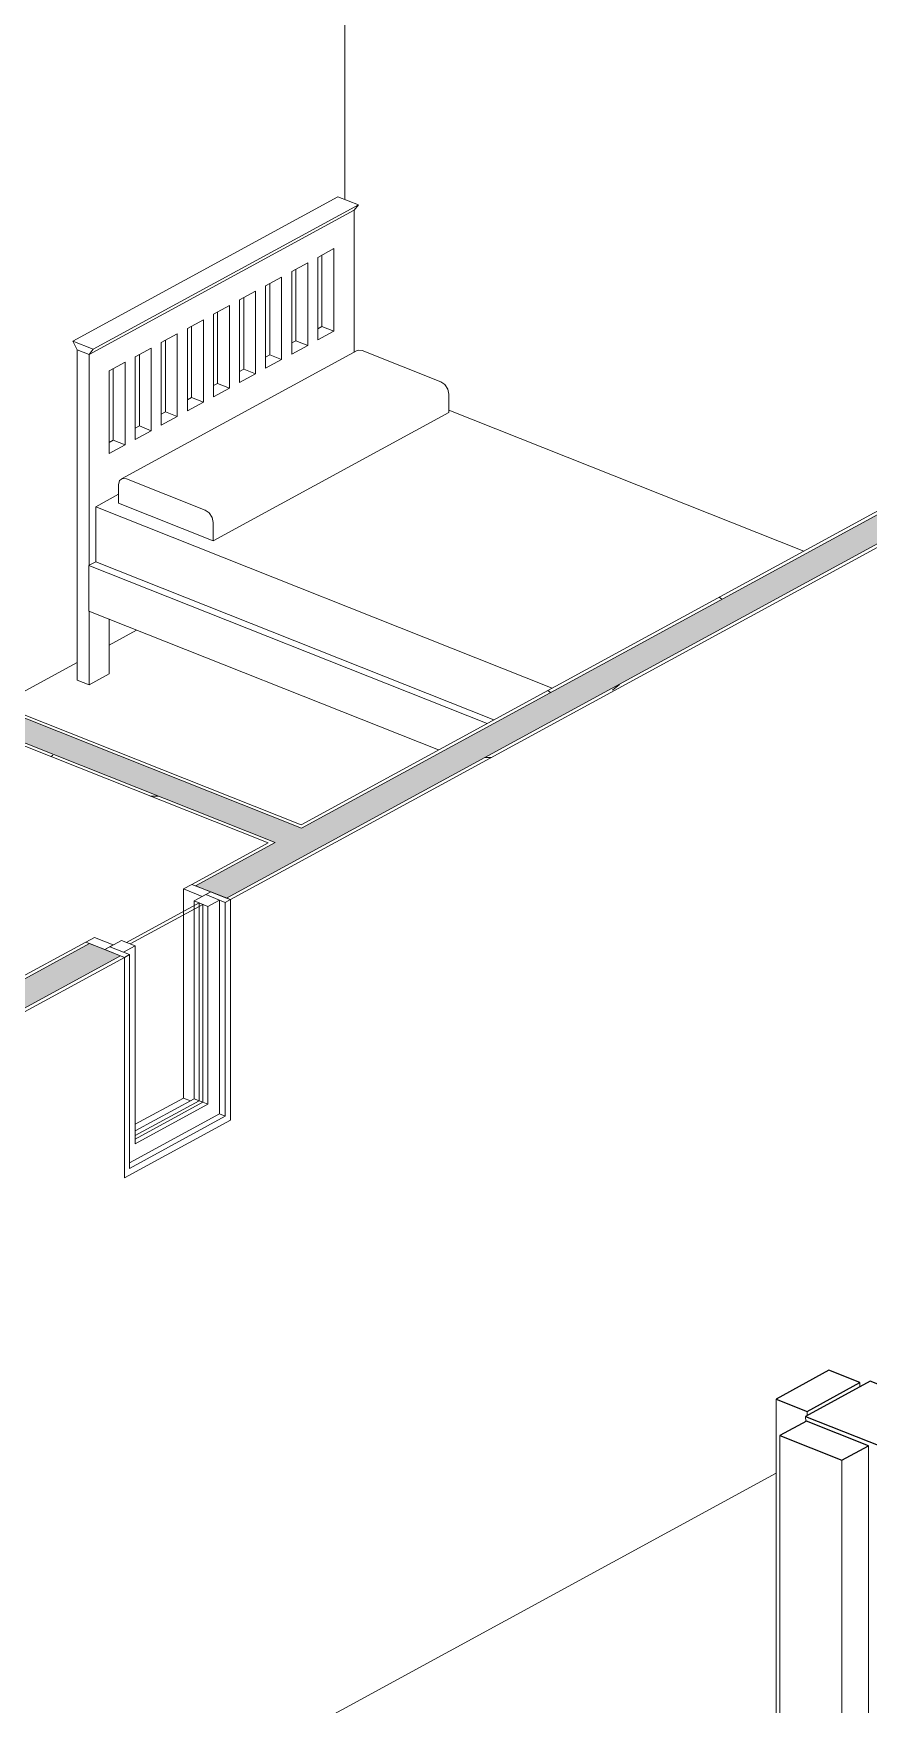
# Model space of a CAD drawing. Header units: millimetres. Extents: x -44545 to 51785, y -22696 to 32686.
# Drawn here: x 42319 to 44365, y 9410 to 13506 of the extents above; entities that cross this region are included whole.
import ezdxf

# ---------------------------------------------------------------- set-up
doc = ezdxf.new("R2010")
doc.units = ezdxf.units.MM
for name, color, linetype, lineweight in [('A-FLOR', 192, 'Continuous', 9), ('A-GENM', 13, 'Continuous', 9), ('A-GLAZ', 151, 'Continuous', 9), ('A-WALL', 113, 'Continuous', 9), ('A-WALL-FNSH', 113, 'Continuous', 25), ('A-WALL-PATT', 111, 'Continuous', 25), ('I-FURN', 30, 'Continuous', 9), ('I-WALL', 2, 'Continuous', 9)]:
    doc.layers.add(name, color=color, linetype=linetype, lineweight=lineweight)
pattern_1 = [(0, (-8200.58, -15301.14), (812.8, 94.516), [33.528, -576.072, 33.528, -3827.272]), (0, (-8200.58, -15301.14), (812.8, 94.516), [-643.128, -576.072, 33.528, -1185.672, -2032]), (0, (-8200.58, -15301.14), (812.8, 94.516), [-2438.4, 33.528, -576.072, 33.528, -1388.872]), (0, (-8200.58, -15301.14), (812.8, 94.516), [-3081.528, -372.872, 33.528, -982.472]), (141.144, (-7895.78, -15253.88), (-582.37765, 280.1508), [21.528, -369.883, -2478.932]), (141.144, (-7895.78, -15253.88), (-582.37765, 280.1508), [-391.41, 21.528, -369.883, -2087.522]), (141.144, (-7895.78, -15253.88), (-582.37765, 280.1508), [-782.821, 21.528, -761.293, -1304.701]), (141.144, (-7895.78, -15253.88), (-582.37765, 280.1508), [-1565.641, 21.528, -369.883, -913.291]), (141.144, (-7895.78, -15253.88), (-582.37765, 280.1508), [-1957.051, 21.528, -239.413, -652.35]), (141.144, (-7895.78, -15253.88), (-582.37765, 280.1508), [-2217.992, 21.528, -630.823]), (218.856, (-7794.18, -15064.85), (-230.4253, -374.66855), [21.528, -369.883, -2478.932]), (218.856, (-7794.18, -15064.85), (-230.4253, -374.66855), [-391.41, 21.528, -369.883, -2087.522]), (218.856, (-7794.18, -15064.85), (-230.4253, -374.66855), [-782.821, 21.528, -761.293, -1304.701]), (218.856, (-7794.18, -15064.85), (-230.4253, -374.66855), [-1565.641, 21.528, -369.883, -913.291]), (218.856, (-7794.18, -15064.85), (-230.4253, -374.66855), [-1957.051, 21.528, -239.413, -652.35]), (218.856, (-7794.18, -15064.85), (-230.4253, -374.66855), [-2217.992, 21.528, -630.823])]

# ---------------------------------------------------------------- blocks, each defined once
blk = doc.blocks.new('Bed _2_ - 1422 x 1981mm - Double-V117-3D Section 3')
at = {"layer": 'I-FURN'}
for p, q in [((43065.3, 13105.1), (42415.9, 12751.3)), ((42455.4, 12718.7), (43104.8, 13072.5)), ((43104.8, 13072.5), (42455.4, 12718.7)), ((43115.3, 13085.2), (42466, 12731.4)), ((43065.3, 13105.1), (43115.3, 13085.2)), ((43115.3, 13085.2), (43104.8, 13072.5)), ((43104.8, 12723.9), (43104.8, 13072.5)), ((42952.1, 12921.9), (42991.2, 12943.2)), ((42991.2, 12943.2), (42991.2, 12740.8)), ((43016, 12956.7), (43055.1, 12978)), ((43016, 12754.3), (43016, 12956.7)), ((43026.2, 12787.1), (43026.2, 12962.2)), ((43055.1, 12978), (43055.1, 12775.6)), ((42888.2, 12887), (42927.3, 12908.4)), ((42927.3, 12908.4), (42927.3, 12706)), ((42952.1, 12719.5), (42952.1, 12921.9)), ((42962.3, 12752.3), (42962.3, 12927.4)), ((42824.3, 12852.2), (42863.4, 12873.6)), ((42863.4, 12873.6), (42863.4, 12671.2)), ((42888.2, 12684.7), (42888.2, 12887)), ((42898.4, 12717.5), (42898.4, 12892.6)), ((42760.4, 12817.4), (42799.5, 12838.8)), ((42770.6, 12647.9), (42770.6, 12823)), ((42799.5, 12838.8), (42799.5, 12636.4)), ((42824.3, 12649.9), (42824.3, 12852.2)), ((42834.5, 12682.7), (42834.5, 12857.8)), ((42696.5, 12782.6), (42735.6, 12803.9)), ((42696.5, 12580.2), (42696.5, 12782.6)), ((42706.7, 12613.1), (42706.7, 12788.2)), ((42735.6, 12803.9), (42735.6, 12601.6)), ((42760.4, 12615.1), (42760.4, 12817.4)), ((43016, 12781.6), (43026.2, 12787.1)), ((43026.2, 12787.1), (43055.1, 12775.6)), ((42466, 12731.4), (42415.9, 12751.3)), ((42415.9, 12751.3), (42426.5, 12730.3)), ((42632.6, 12747.8), (42671.7, 12769.1)), ((42632.6, 12545.4), (42632.6, 12747.8)), ((42642.8, 12578.3), (42642.8, 12753.3)), ((42671.7, 12769.1), (42671.7, 12566.8)), ((42952.1, 12746.8), (42962.3, 12752.3)), ((42991.2, 12740.8), (42952.1, 12719.5)), ((42962.3, 12752.3), (42991.2, 12740.8)), ((43055.1, 12775.6), (43016, 12754.3)), ((42426.5, 12730.3), (42455.4, 12718.7)), ((42426.5, 11920.8), (42426.5, 12730.3)), ((42426.5, 12730.3), (42455.4, 12718.7)), ((42455.4, 12718.7), (42466, 12731.4)), ((42455.4, 12718.7), (42455.4, 12201.8)), ((42504.8, 12678.2), (42543.9, 12699.5)), ((43112.3, 12728.3), (42535, 12413.8)), ((42543.9, 12699.5), (42543.9, 12497.1)), ((42568.7, 12713), (42607.8, 12734.3)), ((42568.7, 12510.6), (42568.7, 12713)), ((42578.9, 12543.5), (42578.9, 12718.5)), ((42607.8, 12734.3), (42607.8, 12531.9)), ((42888.2, 12712), (42898.4, 12717.5)), ((42927.3, 12706), (42888.2, 12684.7)), ((42898.4, 12717.5), (42927.3, 12706)), ((43124.4, 12728.5), (43317.6, 12651.8)), ((42504.8, 12475.8), (42504.8, 12678.2)), ((42515, 12508.6), (42515, 12683.7)), ((42824.3, 12677.2), (42834.5, 12682.7)), ((42863.4, 12671.2), (42824.3, 12649.9)), ((42834.5, 12682.7), (42863.4, 12671.2)), ((42760.4, 12642.3), (42770.6, 12647.9)), ((42799.5, 12636.4), (42760.4, 12615.1)), ((42770.6, 12647.9), (42799.5, 12636.4)), ((43336.9, 12621.6), (43336.9, 12576.6)), ((42632.6, 12572.7), (42642.8, 12578.3)), ((42642.8, 12578.3), (42671.7, 12566.8)), ((42696.5, 12607.5), (42706.7, 12613.1)), ((42735.6, 12601.6), (42696.5, 12580.2)), ((42706.7, 12613.1), (42735.6, 12601.6)), ((42759.7, 12262.2), (43336.9, 12576.6)), ((44206.8, 12236.9), (43336.9, 12582.4)), ((42568.7, 12537.9), (42578.9, 12543.5)), ((42578.9, 12543.5), (42607.8, 12531.9)), ((42671.7, 12566.8), (42632.6, 12545.4)), ((42504.8, 12503.1), (42515, 12508.6)), ((42543.9, 12497.1), (42504.8, 12475.8)), ((42515, 12508.6), (42543.9, 12497.1)), ((42607.8, 12531.9), (42568.7, 12510.6)), ((42740.3, 12337.3), (42547.2, 12414)), ((42527.9, 12376), (42471.8, 12345.4)), ((42527.9, 12399.2), (42527.9, 12354.2)), ((42471.8, 12345.4), (43590.5, 11901.1)), ((42471.8, 12210.8), (42471.8, 12345.4)), ((42527.9, 12354.2), (42759.7, 12262.2)), ((42759.7, 12262.2), (42759.7, 12307.1)), ((42471.8, 12210.8), (42455.4, 12201.9)), ((42471.8, 12210.8), (43447.6, 11823.3)), ((43431.1, 11814.3), (42455.3, 12201.8)), ((42455.3, 12201.8), (42455.3, 12089.4)), ((42455.3, 12089.4), (43311.8, 11749.3)), ((42455.4, 12089.4), (42455.4, 11909.3)), ((42504.8, 11936.2), (42504.8, 12069.8)), ((42426.5, 11920.8), (42455.4, 11909.3)), ((42455.4, 11909.3), (42504.8, 11936.2))]:
    blk.add_line(p, q, dxfattribs=at)
for points in [[(43112.3, 12728.3, 0), (43114.8, 12729.3, 0), (43124.4, 12728.5, 0)], [(43317.6, 12651.8, 0), (43327.3, 12644.9, 0), (43334.3, 12633.9, 0), (43336.9, 12621.6, 0)], [(42547.2, 12414, 0), (42537.5, 12414.8, 0), (42530.4, 12409.4, 0), (42527.9, 12399.2, 0)], [(42759.7, 12307.1, 0), (42757.1, 12319.4, 0), (42750, 12330.4, 0), (42740.3, 12337.3, 0)]]:
    blk.add_polyline3d(points, dxfattribs=at)
blk = doc.blocks.new('M_Fixed - wc-202019-3D Section 3')
at = {"layer": 'A-GLAZ', "lineweight": 18}
for p, q in [((42707.4, 11420), (42686.6, 11408.7)), ((42686.6, 11408.7), (42733, 11390.3)), ((42753.8, 11401.6), (42707.4, 11420)), ((42741.5, 11394.9), (42712.9, 11379.3)), ((42733, 11390.3), (42753.8, 11401.6)), ((42753.8, 11401.6), (42741.5, 11394.9)), ((42774.9, 11381.6), (42741.5, 11394.9)), ((42741.5, 11394.9), (42789.4, 11375.9)), ((42801.7, 11382.6), (42753.8, 11401.6)), ((42725.1, 11374.5), (42547.2, 11277.6)), ((42556.3, 11273.9), (42734.2, 11370.9)), ((42712.9, 11379.3), (42746.4, 11366)), ((42734.2, 11370.9), (42725.1, 11374.5)), ((42746.4, 11366), (42774.9, 11381.6)), ((42789.4, 11375.9), (42801.7, 11382.6)), ((42468.5, 11289.9), (42447.7, 11278.5)), ((42447.7, 11278.5), (42494.1, 11260.1)), ((42514.9, 11271.4), (42468.5, 11289.9)), ((42494.1, 11260.1), (42514.9, 11271.4)), ((42506.4, 11266.8), (42494.1, 11260.1)), ((42535, 11282.4), (42506.4, 11266.8)), ((42506.4, 11266.8), (42539.9, 11253.5)), ((42554.3, 11247.8), (42506.4, 11266.8)), ((42568.5, 11269.1), (42535, 11282.4)), ((42539.9, 11253.5), (42568.5, 11269.1)), ((42547.2, 11277.6), (42556.3, 11273.9)), ((42494.1, 11260.1), (42542, 11241.1)), ((42542, 11241.1), (42554.3, 11247.8))]:
    blk.add_line(p, q, dxfattribs=at)
at = {"layer": 'A-GLAZ'}
for p, q in [((42686.6, 11353.6), (42686.6, 11408.7)), ((42686.6, 10896.3), (42686.6, 11353.6)), ((42712.9, 11367.9), (42712.9, 11379.3)), ((42712.9, 10894.3), (42712.9, 11367.9)), ((42725.1, 11374.5), (42725.1, 10889.5)), ((42734.2, 10885.9), (42734.2, 11370.9)), ((42746.4, 11366), (42746.4, 10881)), ((42774.9, 10857.7), (42774.9, 11381.6)), ((42789.4, 11375.9), (42789.4, 10851.9)), ((42801.7, 10841.8), (42801.7, 11382.6)), ((42568.5, 10784.1), (42568.5, 11269.1)), ((42542, 11241.1), (42542, 10700.3)), ((42554.3, 10723.9), (42554.3, 11247.8)), ((42568.5, 10831.9), (42686.6, 10896.3)), ((42686.6, 10896.3), (42703.9, 10889.4)), ((42554.3, 10737.5), (42774.9, 10857.7)), ((42568.5, 10815.6), (42712.9, 10894.3)), ((42725.1, 10889.5), (42568.5, 10804.2)), ((42568.5, 10795.6), (42734.2, 10885.9)), ((42746.4, 10881), (42568.5, 10784.1)), ((42712.9, 10894.3), (42734.2, 10885.9)), ((42725.1, 10889.5), (42734.2, 10885.9)), ((42734.2, 10885.9), (42746.4, 10881)), ((42774.9, 10857.7), (42789.4, 10851.9)), ((42542, 10700.3), (42801.7, 10841.8)), ((42789.4, 10851.9), (42554.3, 10723.9))]:
    blk.add_line(p, q, dxfattribs=at)
blk = doc.blocks.new('Family8 - COLUMN-V141-3D Section 3')
at = {"layer": 'A-GENM', "lineweight": 25}
for p, q in [((48245.5, 12395.9), (48115.8, 12325.2)), ((48321.5, 12365.7), (48245.5, 12395.9)), ((48435.2, 12405), (48370.3, 12369.6)), ((48370.3, 12369.6), (48522.1, 12309.3)), ((48587.1, 12344.7), (48435.2, 12405)), ((48346.8, 12369.3), (48188.1, 12282.8)), ((48191.9, 12295), (48321.5, 12365.7)), ((48532.8, 12295.5), (48346.8, 12369.3)), ((48522.1, 12309.3), (48587.1, 12344.7)), ((48115.8, 12325.2), (48191.9, 12295)), ((48374, 12209), (48532.8, 12295.5)), ((48190.3, 12271.1), (48125.4, 12235.8)), ((48188.1, 12282.8), (48374, 12209)), ((48342.2, 12210.8), (48190.3, 12271.1)), ((48527, 12284.1), (48397.4, 12213.4)), ((48473.4, 12183.2), (48603.1, 12253.9)), ((48603.1, 12253.9), (48527, 12284.1)), ((48125.4, 12235.8), (48277.3, 12175.5)), ((48277.3, 12175.5), (48342.2, 12210.8)), ((48397.4, 12213.4), (48473.4, 12183.2))]:
    blk.add_line(p, q, dxfattribs=at)
at = {"layer": 'A-GENM'}
for p, q in [((48370.3, 12369.6), (48370.3, 12360)), ((48321.5, 12365.7), (48321.5, 12355.5)), ((48587.1, 12260.2), (48587.1, 12344.7)), ((48115.8, 12325.2), (48115.8, 10191.1)), ((48191.9, 12295), (48191.9, 12284.9)), ((48522.1, 12309.3), (48522.1, 12299.7)), ((48532.2, 12282), (48532.8, 12295.5)), ((48188.1, 12282.8), (48188.7, 12270.2)), ((48603.1, 12253.9), (48603.1, 10119.7)), ((48125.4, 10101.6), (48125.4, 12235.8)), ((48342.2, 12210.8), (48342.2, 10076.6)), ((48371.6, 11505.8), (48374, 12209)), ((48397.4, 12213.4), (48397.4, 10079.2)), ((48277.3, 12175.5), (48277.3, 10041.3)), ((48473.4, 10049), (48473.4, 12183.2)), ((48371.6, 11505.8), (48342.2, 11517.4)), ((48397.4, 11519.8), (48371.6, 11505.8)), ((48370.3, 11506.3), (48370.3, 10235.4))]:
    blk.add_line(p, q, dxfattribs=at)

msp = doc.modelspace()

# ---------------------------------------------------------------- hatches: boundary and pattern name
at = {"layer": 'A-WALL-PATT'}
h = msp.add_hatch(color=256, dxfattribs=at)
h.paths.add_polyline_path([(39819.7, 9838.3), (39960.7, 9843.4), (41007, 10413.4), (40930.9, 10443.6), (39830.8, 9844.3)], flags=0)
h.paths.add_polyline_path([(41266.7, 10554.9), (41696.5, 10789.1), (41620.5, 10819.3), (41190.6, 10585.1)], flags=0)
h.paths.add_polyline_path([(41956.3, 10930.6), (42532.9, 11244.7), (42456.8, 11274.9), (41880.2, 10960.8)], flags=0)
h.paths.add_polyline_path([(42792.6, 11386.2), (46245.4, 13267.3), (46169.4, 13297.5), (42716.5, 11416.4)], flags=0)
at = {"layer": 'A-WALL-PATT', "lineweight": 9}
h = msp.add_hatch(dxfattribs=at)
h.set_pattern_fill('FP_1', color=256, style=0, pattern_type=2)
h.set_pattern_definition(pattern_1)
h.paths.add_polyline_path([(39868.9, 9793.4), (39885.8, 9794), (41016.1, 10409.8), (41007, 10413.4), (39960.7, 9843.4)], flags=0)
h.paths.add_polyline_path([(41275.8, 10551.3), (41705.7, 10785.5), (41696.5, 10789.1), (41266.7, 10554.9), (41269.1, 10554)], flags=0)
h.paths.add_polyline_path([(41965.4, 10927), (42542, 11241.1), (42532.9, 11244.7), (41956.3, 10930.6)], flags=0)
h.paths.add_polyline_path([(42801.7, 11382.6), (46262.3, 13267.9), (46253.2, 13271.5), (42792.6, 11386.2)], flags=0)
h = msp.add_hatch(dxfattribs=at)
h.set_pattern_fill('FP_1', color=256, style=0, pattern_type=2)
h.set_pattern_definition(pattern_1)
h.paths.add_polyline_path([(39813.8, 9843.6), (39830.8, 9844.3), (40638.2, 10284.7), (40629.6, 10288.1), (40007.3, 9949)], flags=0)
h.paths.add_polyline_path([(40703.7, 10319.8), (40930.9, 10443.6), (40921.8, 10447.2), (40694.5, 10323.4)], flags=0)
h.paths.add_polyline_path([(41190.6, 10585.1), (41417.9, 10708.9), (41408.8, 10712.5), (41181.5, 10588.7)], flags=0)
h.paths.add_polyline_path([(41482.8, 10744.3), (41620.5, 10819.3), (41611.4, 10822.9), (41473.7, 10747.9)], flags=0)
h.paths.add_polyline_path([(41880.2, 10960.8), (42197.1, 11133.4), (42188, 11137), (41871.1, 10964.4)], flags=0)
h.paths.add_polyline_path([(42262, 11168.8), (42456.8, 11274.9), (42447.7, 11278.5), (42252.9, 11172.4)], flags=0)
h.paths.add_polyline_path([(42716.5, 11416.4), (42911.3, 11522.5), (42902.2, 11526.2), (42707.4, 11420)], flags=0)
h.paths.add_polyline_path([(42976.3, 11557.9), (46104.4, 13262.1), (46095.3, 13265.7), (42967.1, 11561.5)], flags=0)
at = {"layer": 'A-WALL-PATT'}
msp.add_hatch(color=256, dxfattribs=at).paths.add_polyline_path([(42911.3, 11522.5), (42976.3, 11557.9), (40828.6, 12410.8), (40763.6, 12375.4), (42902.2, 11526.2)], flags=0)
at = {"layer": 'A-WALL-PATT', "lineweight": 9}
h = msp.add_hatch(dxfattribs=at)
h.set_pattern_fill('FP_1', color=256, style=0, pattern_type=2)
h.set_pattern_definition(pattern_1)
h.paths.add_polyline_path([(42967.1, 11561.5), (42974.9, 11565.8), (40827.2, 12418.7), (40819.5, 12414.4), (42951.5, 11567.8)], flags=0)
h = msp.add_hatch(dxfattribs=at)
h.set_pattern_fill('FP_1', color=256, style=0, pattern_type=2)
h.set_pattern_definition(pattern_1)
h.paths.add_polyline_path([(42894.4, 11521.9), (42902.2, 11526.2), (41694.5, 12005.8), (41686.7, 12001.5), (42530.9, 11666.3)], flags=0)
h.paths.add_polyline_path([(41610.7, 12031.7), (41618.5, 12036), (40839.7, 12345.2), (40831.9, 12341), (41601.5, 12035.3)], flags=0)

# ---------------------------------------------------------------- linework, layer by layer
at = {"layer": 'A-FLOR'}
msp.add_line((44138.6, 9976.7), (42562.4, 9118), dxfattribs=at)
at = {"layer": 'A-WALL'}
for p, q in [((42792.6, 11386.2), (46245.4, 13267.3)), ((42976.3, 11557.9), (46104.4, 13262.1)), ((42976.3, 11557.9), (40828.6, 12410.8)), ((42911.3, 11522.5), (41694.5, 12005.8)), ((42716.5, 11416.4), (42911.3, 11522.5)), ((42262, 11168.8), (42456.8, 11274.9)), ((41956.3, 10930.6), (42532.9, 11244.7))]:
    msp.add_line(p, q, dxfattribs=at)
at = {"layer": 'A-WALL', "color": 1, "lineweight": 18}
for p, q in [((42716.5, 11416.4), (42792.6, 11386.2)), ((42532.9, 11244.7), (42456.8, 11274.9))]:
    msp.add_line(p, q, dxfattribs=at)
at = {"layer": 'A-WALL-FNSH', "color": 5, "lineweight": 18}
for p, q in [((42801.7, 11382.6), (46262.3, 13267.9)), ((46087.5, 13261.5), (42974.9, 11565.8)), ((42974.9, 11565.8), (40827.2, 12418.7)), ((41695.9, 11997.9), (42894.4, 11521.9)), ((42894.4, 11521.9), (42707.4, 11420)), ((42707.4, 11420), (42716.5, 11416.4)), ((42792.6, 11386.2), (42801.7, 11382.6)), ((42447.7, 11278.5), (42260.7, 11176.7)), ((42456.8, 11274.9), (42447.7, 11278.5)), ((41965.4, 10927), (42542, 11241.1)), ((42542, 11241.1), (42532.9, 11244.7))]:
    msp.add_line(p, q, dxfattribs=at)
at = {"layer": 'I-WALL'}
for p, q in [((43082, 13098.4), (43082, 14455.1)), ((42504.8, 12006.4), (42572, 12043.1)), ((42235.2, 11859.6), (42426.5, 11963.8)), ((42801.7, 11382.6), (42801.7, 10841.8)), ((42542, 10700.3), (42542, 11241.1)), ((42801.7, 10841.8), (42542, 10700.3))]:
    msp.add_line(p, q, dxfattribs=at)

# ---------------------------------------------------------------- block references
at = {"layer": 'A-GENM'}
msp.add_blockref('Family8 - COLUMN-V141-3D Section 3', (-3977.2, -2166.7), dxfattribs=at)
at = {"layer": 'A-GLAZ'}
msp.add_blockref('M_Fixed - wc-202019-3D Section 3', (0, 0), dxfattribs=at)
at = {"layer": 'I-FURN'}
msp.add_blockref('Bed _2_ - 1422 x 1981mm - Double-V117-3D Section 3', (0, 0), dxfattribs=at)

doc.saveas('drawing.dxf')
